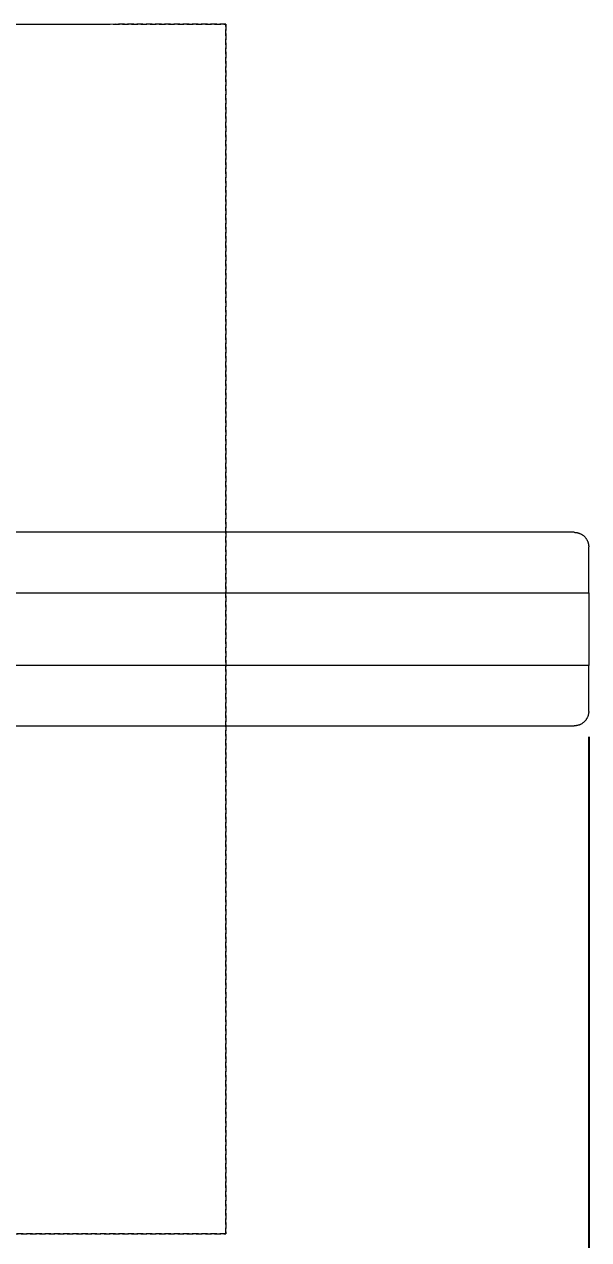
# Model space of a CAD drawing. Header units: millimetres. Extents: x -124 to 15640, y 659 to 4121.
# Drawn here: x 484.6 to 601.3, y 786.8 to 1038 of the extents above; entities that cross this region are included whole.
import ezdxf

# ---------------------------------------------------------------- set-up
doc = ezdxf.new("R2010")
doc.units = ezdxf.units.MM
doc.linetypes.add('HIDDEN', pattern=[1.905, 1.27, -0.635])
doc.layers.add('ZANO_R', color=7, linetype='Continuous', lineweight=0)
doc.layers.add('ZANO_R_przerywana', color=7, linetype='HIDDEN', lineweight=0)
doc.styles.add('Arial', font='arial.ttf')
doc.styles.get("Standard").update_dxf_attribs({"font": 'ARIALUNI.TTF'})
doc.dimstyles.new('pl i ang', dxfattribs={"dimtxt": 50, "dimasz": 50, "dimexe": 1.25, "dimexo": 0.625, "dimgap": 10, "dimtad": 1, "dimtoh": 1, "dimtxsty": 'Standard', "dimcen": 2.5, "dimclrd": 1, "dimclre": 1, "dimclrt": 1, "dimadec": 0, "dimazin": 0, "dimtfac": 1, "dimtmove": 0, "dimatfit": 3, "dimfxl": 1, "dimarcsym": 1})

# ---------------------------------------------------------------- blocks, each defined once
blk = doc.blocks.new('*D466')
at = {"layer": 'ZANO_R', "color": 1, "lineweight": -2}
for p, q in [((201.29, 890.78), (201.29, 659.43)), ((601.29, 890.78), (601.29, 659.43)), ((241.29, 669.43), (561.29, 669.43))]:
    blk.add_line(p, q, dxfattribs=at)
at = {"layer": 'ZANO_R', "color": 1}
for points in [[(241.29, 676.1), (241.29, 662.76), (201.29, 669.43)], [(561.29, 662.76), (561.29, 676.1), (601.29, 669.43)]]:
    blk.add_solid(points, dxfattribs=at)
at = {"layer": 'ZANO_R', "color": 1, "insert": (401.29, 699.85), "char_height": 40, "attachment_point": 5, "style": 'Arial'}
blk.add_mtext('400', dxfattribs=at)
blk = doc.blocks.new('*D467')
at = {"layer": 'ZANO_R', "color": 1, "lineweight": -2}
for p, q in [((276.3, 778.02), (276.3, 717.24)), ((526.29, 778.03), (526.29, 717.24)), ((316.3, 727.24), (486.29, 727.24))]:
    blk.add_line(p, q, dxfattribs=at)
at = {"layer": 'ZANO_R', "color": 1}
for points in [[(316.3, 733.91), (316.3, 720.57), (276.3, 727.24)], [(486.29, 720.57), (486.29, 733.91), (526.29, 727.24)]]:
    blk.add_solid(points, dxfattribs=at)
at = {"layer": 'ZANO_R', "color": 1, "insert": (401.3, 757.66), "char_height": 40, "attachment_point": 5, "style": 'Arial'}
blk.add_mtext('250', dxfattribs=at)

msp = doc.modelspace()

# ---------------------------------------------------------------- linework, layer by layer
at = {"layer": 'ZANO_R'}
for p, q in [((598.29, 933.03), (204.29, 933.03)), ((598.29, 933.03), (598.4, 933.02)), ((598.4, 933.02), (598.5, 933.02)), ((598.5, 933.02), (598.6, 933.01)), ((598.6, 933.01), (598.7, 933)), ((598.7, 933), (598.8, 932.98)), ((598.8, 932.98), (598.9, 932.96)), ((598.9, 932.96), (599, 932.94)), ((599, 932.94), (599.1, 932.92)), ((599.1, 932.92), (599.2, 932.89)), ((599.2, 932.89), (599.3, 932.85)), ((599.3, 932.85), (599.4, 932.82)), ((599.4, 932.82), (599.49, 932.78)), ((599.49, 932.78), (599.58, 932.74)), ((599.58, 932.74), (599.67, 932.69)), ((599.67, 932.69), (599.76, 932.64)), ((599.76, 932.64), (599.85, 932.59)), ((599.85, 932.59), (599.94, 932.53)), ((599.94, 932.53), (600.02, 932.48)), ((600.02, 932.48), (600.11, 932.42)), ((600.11, 932.42), (600.19, 932.35)), ((600.19, 932.35), (600.27, 932.29)), ((600.27, 932.29), (600.34, 932.22)), ((600.34, 932.22), (600.42, 932.15)), ((600.42, 932.15), (600.49, 932.07)), ((600.49, 932.07), (600.56, 932)), ((600.56, 932), (600.62, 931.92)), ((600.62, 931.92), (600.68, 931.84)), ((600.68, 931.84), (600.75, 931.76)), ((600.75, 931.76), (600.8, 931.67)), ((600.8, 931.67), (600.86, 931.59)), ((600.86, 931.59), (600.91, 931.5)), ((600.91, 931.5), (600.96, 931.41)), ((600.96, 931.41), (601, 931.31)), ((601, 931.31), (601.05, 931.22)), ((601.05, 931.22), (601.09, 931.13)), ((601.09, 931.13), (601.12, 931.03)), ((601.12, 931.03), (601.15, 930.93)), ((601.15, 930.93), (601.18, 930.84)), ((601.18, 930.84), (601.21, 930.74)), ((601.21, 930.74), (601.23, 930.64)), ((601.23, 930.64), (601.25, 930.54)), ((601.25, 930.54), (601.27, 930.43)), ((601.27, 930.43), (601.28, 930.33)), ((601.28, 930.33), (601.29, 930.23)), ((601.29, 930.23), (601.29, 930.13)), ((601.29, 930.13), (601.29, 930.03)), ((601.29, 920.53), (601.29, 930.03)), ((201.29, 920.53), (601.29, 920.53)), ((601.29, 920.53), (601.29, 905.53)), ((601.29, 905.53), (201.29, 905.53)), ((601.29, 896.03), (601.29, 905.53)), ((600.8, 894.38), (600.75, 894.3)), ((600.86, 894.47), (600.8, 894.38)), ((600.91, 894.56), (600.86, 894.47)), ((600.96, 894.65), (600.91, 894.56)), ((601, 894.74), (600.96, 894.65)), ((601.05, 894.83), (601, 894.74)), ((601.09, 894.93), (601.05, 894.83)), ((601.12, 895.02), (601.09, 894.93)), ((601.15, 895.12), (601.12, 895.02)), ((601.18, 895.22), (601.15, 895.12)), ((601.21, 895.32), (601.18, 895.22)), ((601.23, 895.42), (601.21, 895.32)), ((601.25, 895.52), (601.23, 895.42)), ((601.27, 895.62), (601.25, 895.52)), ((601.28, 895.72), (601.27, 895.62)), ((601.29, 895.82), (601.28, 895.72)), ((601.29, 896.03), (601.29, 895.92)), ((601.29, 895.92), (601.29, 895.82)), ((204.29, 893.03), (598.29, 893.03)), ((598.4, 893.03), (598.29, 893.03)), ((598.5, 893.03), (598.4, 893.03)), ((598.6, 893.04), (598.5, 893.03)), ((598.7, 893.05), (598.6, 893.04)), ((598.8, 893.07), (598.7, 893.05)), ((598.9, 893.09), (598.8, 893.07)), ((599, 893.11), (598.9, 893.09)), ((599.1, 893.14), (599, 893.11)), ((599.2, 893.17), (599.1, 893.14)), ((599.3, 893.2), (599.2, 893.17)), ((599.4, 893.24), (599.3, 893.2)), ((599.49, 893.27), (599.4, 893.24)), ((599.58, 893.32), (599.49, 893.27)), ((599.67, 893.36), (599.58, 893.32)), ((599.76, 893.41), (599.67, 893.36)), ((599.85, 893.46), (599.76, 893.41)), ((599.94, 893.52), (599.85, 893.46)), ((600.02, 893.58), (599.94, 893.52)), ((600.11, 893.64), (600.02, 893.58)), ((600.19, 893.7), (600.11, 893.64)), ((600.27, 893.77), (600.19, 893.7)), ((600.34, 893.83), (600.27, 893.77)), ((600.42, 893.91), (600.34, 893.83)), ((600.49, 893.98), (600.42, 893.91)), ((600.56, 894.05), (600.49, 893.98)), ((600.62, 894.13), (600.56, 894.05)), ((600.68, 894.21), (600.62, 894.13)), ((600.75, 894.3), (600.68, 894.21))]:
    msp.add_line(p, q, dxfattribs=at)
at = {"layer": 'ZANO_R_przerywana'}
for p, q in [((526.28, 1038.03), (276.28, 1038.01)), ((276.29, 1038.02), (526.29, 1038.03)), ((526.29, 788.03), (526.28, 1038.03)), ((526.29, 1038.03), (526.3, 788.03)), ((276.29, 788.01), (526.29, 788.03)), ((526.3, 788.03), (276.3, 788.02))]:
    msp.add_line(p, q, dxfattribs=at)

# ---------------------------------------------------------------- dimensions: what is measured, and where the dimension line sits
at = {"layer": 'ZANO_R'}
for base, p1, p2, picture, middle in [((601.29, 669.43), (201.29, 900.78), (601.29, 900.78), '*D466', (401.29, 699.85)), ((526.29, 727.24), (276.3, 788.02), (526.29, 788.03), '*D467', (401.3, 757.66))]:
    dim = msp.add_linear_dim(base=base, p1=p1, p2=p2, dimstyle='pl i ang', override={"dimtxt": 40, "dimasz": 40, "dimexe": 10, "dimexo": 10, "dimtoh": 0, "dimdec": 0, "dimtxsty": 'Arial', "dimtdec": 0, "dimtmove": 1}, dxfattribs=at)
    dim.commit()
    dim.dimension.update_dxf_attribs({"geometry": picture, "text_midpoint": middle})

doc.saveas('drawing.dxf')
